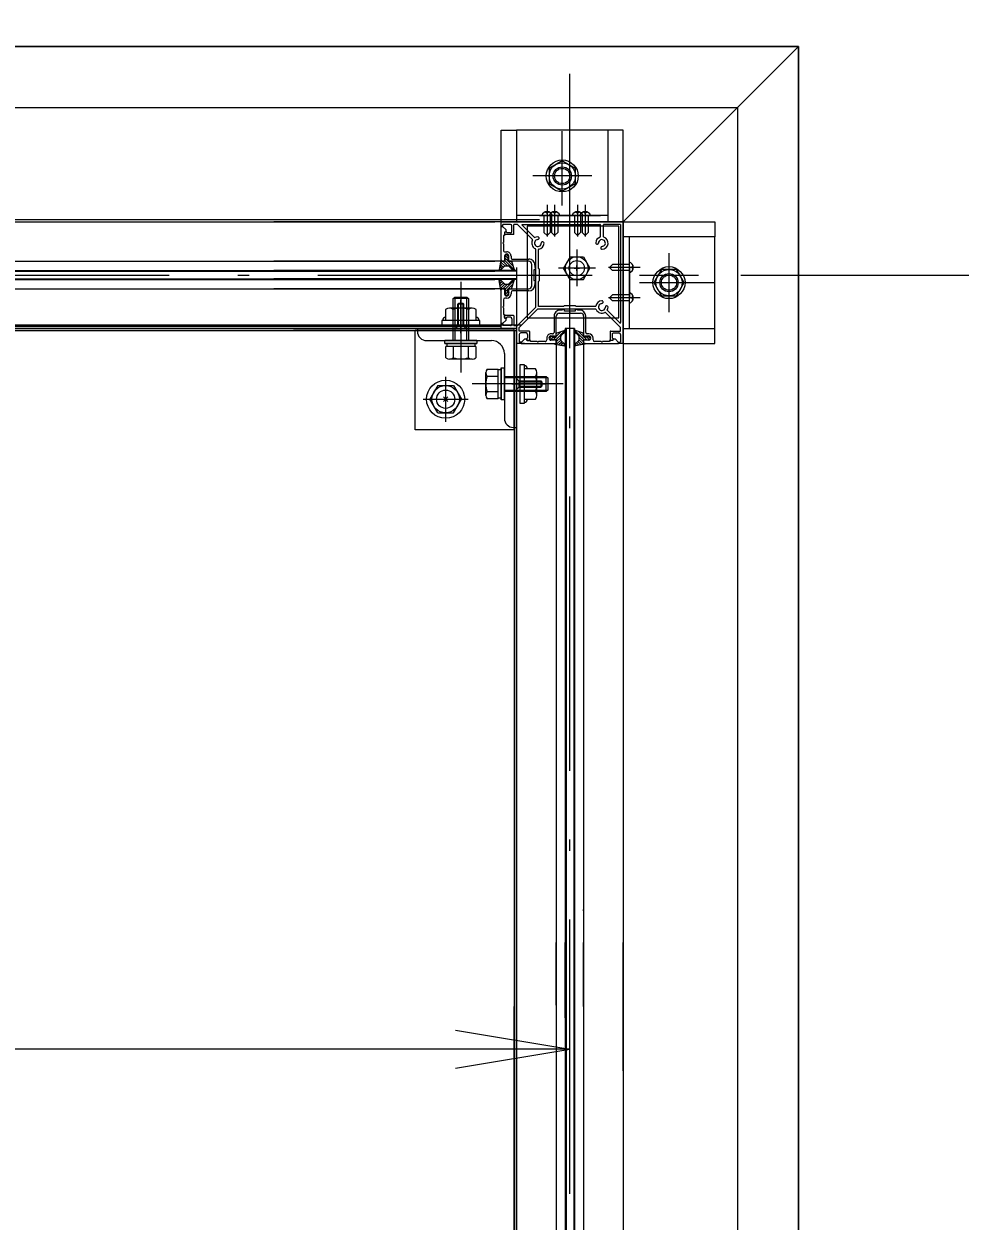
# Model space of a CAD drawing. Header units: millimetres. Extents: x -13466 to 37833, y -11727 to 34084.
# Drawn here: x 9924 to 10538, y 13517 to 14303 of the extents above; entities that cross this region are included whole.
import ezdxf

# ---------------------------------------------------------------- set-up
doc = ezdxf.new("R2010")
doc.units = ezdxf.units.MM
doc.header["$LTSCALE"] = 30
doc.header["$PDSIZE"] = 300
doc.linetypes.add('SXF_一点短鎖線', pattern=[9.25, 6, -1.5, 0.25, -1.5])
for name, color, linetype, lineweight in [('D-BMK', 2, 'SXF_一点短鎖線', 13), ('D-STR-DIM', 7, 'Continuous', 13), ('D-STR-HTXT', 7, 'Continuous', 13), ('D-STR-STR1', 2, 'Continuous', 13)]:
    doc.layers.add(name, color=color, linetype=linetype, lineweight=lineweight)
doc.styles.add('MS ゴシック', font='MS Gothic.ttf')
doc.dimstyles.new('DIM-30-F', dxfattribs={"dimscale": 30, "dimtxt": 3.5, "dimasz": 2.5, "dimexe": 0, "dimexo": 2, "dimgap": 0.8, "dimtad": 1, "dimdec": 0, "dimzin": 0, "dimdsep": 46, "dimtxsty": 'MS ゴシック', "dimblk": 'OPEN', "dimcen": 0.1, "dimaunit": 1, "dimadec": 4, "dimazin": 0, "dimtfac": 1, "dimtdec": 0, "dimtmove": 2, "dimatfit": 3, "dimldrblk": 'OPEN', "dimfxl": 1, "dimtolj": 1, "dimtzin": 0, "dimlwd": -1, "dimlwe": -1, "dimarcsym": 2})

# ---------------------------------------------------------------- blocks, each defined once
blk = doc.blocks.new('_Open')
at = {"color": 0, "linetype": 'ByBlock', "lineweight": -2}
for p, q in [((-1, 0.167), (0, 0)), ((-1, -0.167), (0, 0)), ((0, 0), (-1, 0))]:
    blk.add_line(p, q, dxfattribs=at)
blk = doc.blocks.new('*D14')
at = {"layer": 'D-STR-DIM', "color": 0, "transparency": 16777216}
for p, q in [((6182.31, 13612.01), (6182.31, 13630.01)), ((8157.31, 13630.01), (6257.31, 13630.01)), ((8232.31, 13612.01), (8232.31, 13630.01))]:
    blk.add_line(p, q, dxfattribs=at)
at = {"layer": 'Defpoints', "color": 0, "transparency": 16777216}
for p in [(6182.31, 13630.01), (6182.31, 13552.01), (8232.31, 13552.01)]:
    blk.add_point(p, dxfattribs=at)
at = {"layer": 'D-STR-DIM', "color": 0, "transparency": 16777216, "xscale": 75, "yscale": 75, "zscale": 75, "rotation": 180}
blk.add_blockref('_Open', (6182.31, 13630.01), dxfattribs=at)
at = {"layer": 'D-STR-DIM', "color": 0, "transparency": 16777216, "xscale": 75, "yscale": 75, "zscale": 75}
blk.add_blockref('_Open', (8232.31, 13630.01), dxfattribs=at)
at = {"layer": 'D-STR-DIM', "color": 0, "transparency": 16777216, "insert": (6981.06, 13706.51), "char_height": 105, "width": 40893.876, "attachment_point": 5, "style": 'MS ゴシック'}
blk.add_mtext('\\A1;2050', dxfattribs=at)
blk = doc.blocks.new('*D15')
at = {"layer": 'D-STR-DIM', "color": 0, "transparency": 16777216}
for p, q in [((8232.31, 13612.01), (8232.31, 13630.01)), ((10207.31, 13630.01), (8307.31, 13630.01)), ((10282.31, 13612.01), (10282.31, 13630.01))]:
    blk.add_line(p, q, dxfattribs=at)
at = {"layer": 'Defpoints', "color": 0, "transparency": 16777216}
for p in [(8232.31, 13630.01), (8232.31, 13552.01), (10282.31, 13552.01)]:
    blk.add_point(p, dxfattribs=at)
at = {"layer": 'D-STR-DIM', "color": 0, "transparency": 16777216, "xscale": 75, "yscale": 75, "zscale": 75, "rotation": 180}
blk.add_blockref('_Open', (8232.31, 13630.01), dxfattribs=at)
at = {"layer": 'D-STR-DIM', "color": 0, "transparency": 16777216, "xscale": 75, "yscale": 75, "zscale": 75}
blk.add_blockref('_Open', (10282.31, 13630.01), dxfattribs=at)
at = {"layer": 'D-STR-DIM', "color": 0, "transparency": 16777216, "insert": (9257.31, 13706.51), "char_height": 105, "width": 40893.876, "attachment_point": 5, "style": 'MS ゴシック'}
blk.add_mtext('\\A1;2050', dxfattribs=at)
blk = doc.blocks.new('*D20')
at = {"layer": 'D-STR-DIM', "color": 0, "transparency": 16777216}
for p, q in [((8743.3, 12827.45), (8769.9, 12881.24)), ((8837.13, 12848), (9599.08, 12471.25)), ((9692.9, 12491.8), (9666.31, 12438.01))]:
    blk.add_line(p, q, dxfattribs=at)
at = {"layer": 'Defpoints', "color": 0, "transparency": 16777216}
for p in [(8769.9, 12881.24), (9666.31, 12438.01), (9666.31, 12438.01)]:
    blk.add_point(p, dxfattribs=at)
at = {"layer": 'D-STR-DIM', "color": 0, "transparency": 16777216, "xscale": 75, "yscale": 75, "zscale": 75}
for p, rotation in [((8769.9, 12881.24), 153.6900675261025), ((9666.31, 12438.01), 333.6900675261025)]:
    blk.add_blockref('_Open', p, dxfattribs=dict(at, rotation=rotation))
at = {"layer": 'D-STR-DIM', "color": 0, "transparency": 16777216, "insert": (9252.01, 12728.2), "char_height": 105, "width": 46998.7126, "attachment_point": 5, "rotation": 333.69007, "style": 'MS ゴシック'}
blk.add_mtext('\\A1;R1000', dxfattribs=at)

msp = doc.modelspace()

# ---------------------------------------------------------------- linework, layer by layer
at = {"layer": 'D-BMK', "linetype": 'SXF_一点短鎖線', "lineweight": 9}
msp.add_line((10282.306, 10482.586), (10282.306, 14994.642), dxfattribs=at)
at = {"layer": 'D-BMK', "linetype": 'SXF_一点短鎖線'}
msp.add_line((5399.481, 14138.012), (10988.159, 14138.012), dxfattribs=at)
at = {"layer": 'D-STR-HTXT', "linetype": 'Continuous'}
msp.add_line((10432.306, 11488.012), (10432.306, 14288.012), dxfattribs=at)
msp.add_lwpolyline([(6032.306, 14288.012), (10432.306, 14288.012), (10432.306, 11488.012), (6032.306, 11488.012), (6032.306, 14288.012)], dxfattribs=at)
at = {"layer": 'D-STR-STR1', "linetype": 'Continuous'}
for p, q in [((10432.306, 14288.012), (6032.306, 14288.012)), ((10368.507, 14224.213), (10432.306, 14288.012)), ((6072.307, 14248.012), (10392.307, 14248.012)), ((10392.307, 14248.012), (10317.219, 14172.925)), ((10392.307, 14248.012), (10392.307, 11528.012)), ((10282.307, 14183.674), (10282.307, 14222.351)), ((10272.307, 14184.121), (10272.307, 14163.334)), ((10292.307, 14184.121), (10292.307, 14163.334)), ((6227.007, 14174.511), (10262.306, 14174.511)), ((9592.808, 14173.012), (10233.035, 14173.012)), ((10237.606, 14173.013), (10088.114, 14173.013)), ((10094.128, 14173.013), (10094.12, 14173.013)), ((10100.995, 14173.013), (10100.993, 14173.013)), ((10100.995, 14173.013), (10100.993, 14173.013)), ((10237.307, 14170.013), (10237.307, 14172.713)), ((10237.607, 14173.013), (10317.007, 14173.012)), ((10262.307, 14177.013), (10302.307, 14177.013)), ((10302.307, 14173.013), (10262.307, 14173.013)), ((10270.307, 14177.013), (10270.307, 14166.013)), ((10292.807, 14177.013), (10271.807, 14177.013)), ((10274.307, 14177.013), (10274.307, 14166.013)), ((10290.307, 14177.013), (10290.307, 14166.013)), ((10294.307, 14177.013), (10294.307, 14166.013)), ((10317.307, 14172.713), (10317.306, 14093.312)), ((10237.306, 14147.813), (10237.307, 14169.913)), ((10238.307, 14170.013), (10237.307, 14170.013)), ((10237.307, 14169.913), (10238.107, 14169.913)), ((10238.107, 14169.913), (10240.207, 14167.813)), ((10238.307, 14170.013), (10238.307, 14171.213)), ((10243.307, 14171.213), (10238.307, 14171.213)), ((10239.307, 14163.913), (10238.707, 14163.913)), ((10238.707, 14163.913), (10238.707, 14159.471)), ((10240.207, 14166.213), (10239.307, 14166.213)), ((10239.307, 14166.213), (10239.307, 14163.913)), ((10239.407, 14165.913), (10239.407, 14164.813)), ((10240.907, 14166.213), (10239.707, 14166.213)), ((10245.207, 14164.513), (10239.707, 14164.513)), ((10240.207, 14167.813), (10240.207, 14166.213)), ((10240.907, 14166.213), (10240.907, 14165.713)), ((10243.307, 14165.713), (10240.907, 14165.713)), ((10244.307, 14166.713), (10244.307, 14170.213)), ((10245.507, 14164.813), (10245.507, 14171.213)), ((10247.834, 14171.213), (10245.507, 14171.213)), ((10257.714, 14161.333), (10247.834, 14171.213)), ((10258.986, 14162.606), (10250.891, 14170.701)), ((10251.104, 14171.213), (10302.007, 14171.213)), ((10254.307, 14170.013), (10254.306, 14110.013)), ((10314.307, 14170.013), (10254.307, 14170.013)), ((10272.307, 14164.013), (10270.307, 14166.013)), ((10272.307, 14164.013), (10274.307, 14166.013)), ((10292.307, 14164.013), (10290.307, 14166.013)), ((10292.307, 14164.013), (10294.307, 14166.013)), ((10302.307, 14163.164), (10302.307, 14170.913)), ((10304.307, 14163.164), (10304.307, 14170.912)), ((10315.507, 14171.213), (10304.607, 14171.213)), ((10314.306, 14110.013), (10314.307, 14170.013)), ((10315.507, 14171.213), (10315.506, 14106.81)), ((10238.707, 14158.555), (10238.706, 14154.213)), ((10262.088, 14161.929), (10262.088, 14161.929)), ((10264.222, 14159.794), (10264.222, 14159.794)), ((10317.306, 14118.012), (10317.307, 14158.012)), ((10239.506, 14150.413), (10239.506, 14148.013)), ((10239.706, 14153.213), (10240.906, 14153.213)), ((10239.856, 14147.013), (10239.856, 14150.812)), ((10239.856, 14149.06), (10241.621, 14147.295)), ((10239.863, 14150.821), (10241.621, 14149.063)), ((10242.162, 14149.192), (10241.621, 14150.812)), ((10241.621, 14149.696), (10241.621, 14147.013)), ((10241.621, 14149.696), (10242.162, 14149.192)), ((10242.306, 14148.013), (10242.306, 14150.413)), ((10243.706, 14150.413), (10243.706, 14149.413)), ((10244.706, 14148.413), (10255.306, 14148.413)), ((10259.807, 14155.053), (10259.806, 14116.786)), ((10261.606, 14142.213), (10261.607, 14154.704)), ((10282.482, 14150.003), (10278.157, 14142.513)), ((10282.482, 14150.003), (10291.131, 14150.003)), ((10286.806, 14154.794), (10286.806, 14130.603)), ((10291.131, 14150.003), (10295.456, 14142.513)), ((9574.206, 14147.012), (10233.035, 14147.012)), ((9865.898, 14141.012), (10233.035, 14141.012)), ((9865.898, 14140.512), (10233.035, 14140.512)), ((10238.106, 14147.013), (10088.114, 14147.013)), ((10247.306, 14141.013), (10088.114, 14141.013)), ((10247.306, 14140.513), (10088.114, 14140.513)), ((10236.999, 14147.849), (10235.861, 14141.663)), ((10235.983, 14142.327), (10236.97, 14141.34)), ((10236.258, 14143.82), (10237.306, 14142.771)), ((10236.338, 14141.013), (10236.656, 14141.013)), ((10236.533, 14145.313), (10237.306, 14144.539)), ((10236.656, 14141.013), (10239.386, 14143.859)), ((10236.807, 14146.806), (10237.306, 14146.306)), ((10237.196, 14148.013), (10237.306, 14148.013)), ((10237.306, 14148.013), (10237.306, 14147.013)), ((10239.856, 14147.013), (10237.306, 14147.013)), ((10237.306, 14146.306), (10239.617, 14143.996)), ((10237.306, 14144.539), (10238.701, 14143.144)), ((10237.306, 14142.771), (10237.835, 14142.242)), ((10238.906, 14147.013), (10238.106, 14147.013)), ((10238.368, 14147.013), (10241.368, 14144.013)), ((10239.506, 14148.013), (10239.706, 14148.013)), ((10239.706, 14148.013), (10239.706, 14147.813)), ((10239.747, 14144.013), (10241.966, 14144.013)), ((10239.856, 14147.292), (10245.829, 14141.32)), ((10241.621, 14147.013), (10244.102, 14147.013)), ((10241.903, 14147.013), (10245.164, 14143.752)), ((10242.106, 14147.813), (10242.106, 14148.013)), ((10242.106, 14148.013), (10242.306, 14148.013)), ((10245.056, 14141.013), (10242.327, 14143.859)), ((10255.306, 14147.013), (10242.906, 14147.013)), ((10243.671, 14147.013), (10244.31, 14146.374)), ((10244.102, 14147.013), (10245.843, 14141.668)), ((10245.368, 14141.013), (10245.056, 14141.013)), ((10247.305, 14143.01), (10247.305, 11633.011)), ((10247.306, 14141.013), (10247.306, 14135.013)), ((10257.306, 14138.471), (10257.306, 14145.013)), ((10259.606, 14141.513), (10258.706, 14141.513)), ((10258.706, 14141.513), (10258.706, 14134.513)), ((10259.306, 14144.413), (10259.306, 14143.013)), ((10259.306, 14143.013), (10259.606, 14143.013)), ((10259.606, 14143.013), (10259.606, 14141.513)), ((10261.606, 14142.213), (10262.306, 14141.513)), ((10262.306, 14134.513), (10262.306, 14141.513)), ((10299.088, 14142.513), (10274.897, 14142.513)), ((10282.482, 14135.022), (10278.157, 14142.513)), ((10285.039, 14142.513), (10288.574, 14142.513)), ((10286.806, 14140.745), (10286.806, 14144.28)), ((10291.131, 14135.022), (10295.456, 14142.513)), ((10317.305, 14143.01), (10317.305, 11633.011)), ((9865.898, 14135.512), (10233.035, 14135.512)), ((9865.898, 14135.012), (10233.035, 14135.012)), ((10247.306, 14135.513), (10088.114, 14135.513)), ((10247.306, 14135.013), (10088.114, 14135.013)), ((10236.999, 14128.177), (10235.861, 14134.363)), ((10235.983, 14133.699), (10236.97, 14134.686)), ((10236.258, 14132.206), (10237.306, 14133.255)), ((10236.338, 14135.013), (10236.656, 14135.013)), ((10236.656, 14135.013), (10239.386, 14132.167)), ((10237.306, 14133.255), (10237.835, 14133.784)), ((10237.306, 14131.487), (10238.701, 14132.881)), ((10239.856, 14128.734), (10245.829, 14134.706)), ((10245.056, 14135.013), (10242.327, 14132.167)), ((10244.102, 14129.013), (10245.843, 14134.358)), ((10245.368, 14135.013), (10245.056, 14135.013)), ((10257.306, 14131.013), (10257.306, 14137.554)), ((10258.706, 14134.513), (10259.606, 14134.513)), ((10259.606, 14133.013), (10259.306, 14133.013)), ((10259.306, 14133.013), (10259.306, 14131.613)), ((10259.606, 14134.513), (10259.606, 14133.013)), ((10261.606, 14133.813), (10262.306, 14134.513)), ((10261.606, 14117.313), (10261.606, 14133.813)), ((10282.482, 14135.022), (10291.131, 14135.022)), ((10327.968, 14138.012), (10366.645, 14138.012)), ((9573.645, 14129.012), (10233.035, 14129.012)), ((10238.106, 14129.013), (10088.114, 14129.013)), ((10236.532, 14130.713), (10237.306, 14131.487)), ((10236.807, 14129.22), (10237.306, 14129.719)), ((10237.196, 14128.013), (10237.306, 14128.013)), ((10237.306, 14129.719), (10239.617, 14132.03)), ((10239.856, 14129.013), (10237.306, 14129.013)), ((10237.306, 14128.013), (10237.306, 14129.013)), ((10237.306, 14106.113), (10237.306, 14128.213)), ((10238.106, 14129.013), (10238.906, 14129.013)), ((10238.368, 14129.013), (10241.368, 14132.013)), ((10239.706, 14128.013), (10239.506, 14128.013)), ((10239.506, 14128.013), (10239.506, 14125.613)), ((10239.706, 14128.213), (10239.706, 14128.013)), ((10239.747, 14132.013), (10241.966, 14132.013)), ((10239.856, 14129.013), (10239.856, 14125.213)), ((10239.856, 14126.966), (10241.621, 14128.731)), ((10239.863, 14125.205), (10241.621, 14126.963)), ((10241.621, 14126.329), (10241.621, 14129.013)), ((10241.621, 14129.013), (10244.102, 14129.013)), ((10241.621, 14126.329), (10242.161, 14126.834)), ((10242.161, 14126.834), (10241.621, 14125.213)), ((10241.903, 14129.013), (10245.164, 14132.274)), ((10242.106, 14128.013), (10242.106, 14128.213)), ((10242.306, 14128.013), (10242.106, 14128.013)), ((10242.306, 14125.613), (10242.306, 14128.013)), ((10242.906, 14129.013), (10255.306, 14129.013)), ((10243.671, 14129.013), (10244.31, 14129.652)), ((10243.706, 14126.613), (10243.706, 14125.613)), ((10255.306, 14127.613), (10244.706, 14127.613)), ((10238.706, 14121.813), (10238.706, 14117.471)), ((10240.906, 14122.813), (10239.706, 14122.813)), ((10259.806, 14116.786), (10247.834, 14104.813)), ((10278.106, 14117.313), (10261.606, 14117.313)), ((10278.806, 14118.013), (10278.106, 14117.313)), ((10278.806, 14118.013), (10285.806, 14118.013)), ((10285.806, 14118.013), (10286.506, 14117.313)), ((10298.998, 14117.313), (10286.506, 14117.313)), ((10238.706, 14116.555), (10238.706, 14112.113)), ((10238.706, 14112.113), (10239.306, 14112.113)), ((10239.306, 14112.113), (10239.306, 14109.813)), ((10239.306, 14109.813), (10240.206, 14109.813)), ((10239.406, 14110.113), (10239.406, 14111.213)), ((10245.206, 14111.513), (10239.706, 14111.513)), ((10240.906, 14109.813), (10239.706, 14109.813)), ((10240.206, 14109.813), (10240.206, 14108.213)), ((10243.306, 14110.313), (10240.906, 14110.313)), ((10240.906, 14109.813), (10240.906, 14110.313)), ((10244.306, 14109.313), (10244.306, 14105.813)), ((10245.506, 14111.213), (10245.506, 14104.813)), ((10261.079, 14115.513), (10249.106, 14103.54)), ((10254.306, 14110.013), (10314.306, 14110.013)), ((10299.346, 14115.513), (10261.079, 14115.513)), ((10271.906, 14111.013), (10271.906, 14100.413)), ((10273.306, 14098.613), (10273.306, 14111.013)), ((10275.306, 14113.013), (10281.848, 14113.013)), ((10277.306, 14115.013), (10275.906, 14115.013)), ((10278.806, 14115.313), (10277.306, 14115.313)), ((10277.306, 14115.313), (10277.306, 14115.013)), ((10278.806, 14114.413), (10278.806, 14115.313)), ((10285.806, 14114.413), (10278.806, 14114.413)), ((10282.765, 14113.013), (10289.306, 14113.013)), ((10287.306, 14115.313), (10285.806, 14115.313)), ((10285.806, 14115.313), (10285.806, 14114.413)), ((10287.306, 14115.013), (10287.306, 14115.313)), ((10288.706, 14115.013), (10287.306, 14115.013)), ((10291.306, 14111.013), (10291.306, 14098.613)), ((10292.706, 14100.413), (10292.706, 14111.013)), ((10305.627, 14113.42), (10315.506, 14103.54)), ((10306.899, 14114.692), (10314.994, 14106.598)), ((6227.007, 14104.511), (10237.306, 14104.511)), ((6283.808, 14103.011), (10245.806, 14102.996)), ((10230.561, 14103.012), (9583.108, 14103.012)), ((9584.608, 14101.512), (10230.561, 14101.512)), ((9592.808, 14103.012), (10230.561, 14103.012)), ((10250.608, 14105.212), (9795.608, 14105.212)), ((10237.606, 14103.013), (10088.114, 14103.013)), ((10247.306, 14103.013), (10088.114, 14103.013)), ((10088.114, 14101.513), (10245.806, 14101.513)), ((10101.014, 14103.013), (10100.993, 14103.013)), ((10101.004, 14103.013), (10100.993, 14103.013)), ((10170.806, 14101.513), (10100.993, 14101.513)), ((10170.806, 14101.513), (10100.993, 14101.513)), ((10170.806, 14101.513), (10135.9, 14101.513)), ((10245.806, 14101.513), (10180.806, 14101.513)), ((10237.306, 14105.213), (10185.953, 14105.213)), ((10195.806, 14101.513), (10245.806, 14101.513)), ((10223.306, 14105.213), (10198.306, 14105.213)), ((10214.306, 14103.013), (10207.306, 14103.013)), ((10238.106, 14106.113), (10237.306, 14106.113)), ((10237.306, 14103.313), (10237.306, 14106.013)), ((10238.306, 14106.013), (10237.306, 14106.013)), ((10247.306, 14103.013), (10237.606, 14103.013)), ((10240.206, 14108.213), (10238.106, 14106.113)), ((10238.306, 14106.013), (10238.306, 14104.813)), ((10243.306, 14104.813), (10238.306, 14104.813)), ((10245.506, 14104.813), (10247.834, 14104.813)), ((10245.806, 14036.513), (10245.806, 14101.513)), ((10245.806, 14101.513), (10245.806, 14051.513)), ((10245.806, 14101.513), (10247.306, 14101.513)), ((10245.806, 14101.513), (10245.806, 13658.012)), ((10247.306, 14103.013), (10247.306, 14093.313)), ((10247.306, 13360.512), (10247.306, 14103.013)), ((10249.106, 14101.213), (10249.106, 14103.54)), ((10255.506, 14101.213), (10249.106, 14101.213)), ((10273.027, 14095.563), (10279, 14101.535)), ((10273.306, 14099.808), (10278.651, 14101.549)), ((10285.306, 14103.013), (10279.306, 14103.013)), ((10279.306, 14103.013), (10279.306, 13681.374)), ((10279.306, 14101.074), (10279.306, 14100.763)), ((10279.806, 14103.013), (10279.806, 13681.374)), ((10284.806, 14103.013), (10284.806, 13681.374)), ((10285.306, 14103.013), (10285.306, 13681.374)), ((10285.306, 14101.074), (10285.306, 14100.763)), ((10291.586, 14095.563), (10285.613, 14101.535)), ((10291.306, 14099.808), (10285.961, 14101.549)), ((10309.106, 14101.213), (10315.506, 14101.213)), ((10315.506, 14101.213), (10315.506, 14103.54)), ((10315.506, 14101.213), (10315.506, 14103.54)), ((10317.306, 14103.012), (10317.306, 14093.012)), ((10247.306, 14093.313), (10247.306, 13360.512)), ((10249.106, 14099.013), (10249.106, 14094.013)), ((10250.306, 14094.013), (10249.106, 14094.013)), ((10253.606, 14100.013), (10250.106, 14100.013)), ((10250.306, 14094.013), (10250.306, 14093.013)), ((10252.506, 14095.913), (10250.406, 14093.813)), ((10250.406, 14093.813), (10250.406, 14093.013)), ((10254.106, 14095.913), (10252.506, 14095.913)), ((10254.106, 14096.613), (10254.106, 14095.413)), ((10254.106, 14096.613), (10254.606, 14096.613)), ((10254.106, 14095.013), (10254.106, 14095.913)), ((10256.406, 14095.013), (10254.106, 14095.013)), ((10254.406, 14095.113), (10255.506, 14095.113)), ((10254.606, 14099.013), (10254.606, 14096.613)), ((10255.806, 14100.913), (10255.806, 14095.413)), ((10256.406, 14094.413), (10256.406, 14095.013)), ((10260.848, 14094.413), (10256.406, 14094.413)), ((10266.106, 14094.413), (10261.765, 14094.413)), ((10267.106, 14096.613), (10267.106, 14095.413)), ((10269.498, 14095.569), (10271.256, 14097.327)), ((10271.128, 14097.868), (10269.507, 14097.327)), ((10273.306, 14095.563), (10269.507, 14095.563)), ((10270.906, 14099.413), (10269.906, 14099.413)), ((10269.906, 14098.013), (10272.306, 14098.013)), ((10272.306, 14095.213), (10269.906, 14095.213)), ((10270.623, 14097.327), (10271.128, 14097.868)), ((10270.623, 14097.327), (10273.306, 14097.327)), ((10271.259, 14095.563), (10273.024, 14097.327)), ((10272.306, 14098.013), (10272.306, 14097.813)), ((10272.306, 14097.813), (10272.506, 14097.813)), ((10272.506, 14095.413), (10272.306, 14095.413)), ((10272.306, 14095.413), (10272.306, 14095.213)), ((10273.306, 14097.61), (10276.567, 14100.871)), ((10273.306, 14099.377), (10273.946, 14100.017)), ((10273.306, 14097.327), (10273.306, 14099.808)), ((10273.306, 14094.074), (10276.306, 14097.074)), ((10273.306, 14095.563), (10273.306, 14093.013)), ((10273.306, 14093.813), (10273.306, 14094.613)), ((10273.306, 14093.813), (10273.306, 13681.374)), ((10274.013, 14093.013), (10276.323, 14095.323)), ((10275.78, 14093.013), (10277.175, 14094.407)), ((10276.306, 14095.453), (10276.306, 14097.672)), ((10279.306, 14100.763), (10276.46, 14098.033)), ((10279.306, 14092.363), (10276.46, 14095.092)), ((10277.548, 14093.013), (10278.077, 14093.542)), ((10285.306, 14100.763), (10288.152, 14098.033)), ((10285.306, 14092.363), (10288.152, 14095.092)), ((10287.064, 14093.013), (10286.536, 14093.542)), ((10288.832, 14093.013), (10287.438, 14094.407)), ((10291.306, 14097.61), (10288.045, 14100.87)), ((10290.6, 14093.013), (10288.289, 14095.323)), ((10288.306, 14095.453), (10288.306, 14097.672)), ((10291.306, 14094.074), (10288.306, 14097.074)), ((10291.306, 14099.377), (10290.667, 14100.017)), ((10291.306, 14097.327), (10291.306, 14099.808)), ((10293.99, 14097.327), (10291.306, 14097.327)), ((10291.306, 14095.563), (10295.106, 14095.563)), ((10291.306, 14095.563), (10291.306, 14093.013)), ((10291.306, 14094.613), (10291.306, 14093.813)), ((10291.306, 14093.813), (10291.306, 13681.374)), ((10293.353, 14095.563), (10291.589, 14097.327)), ((10292.106, 14097.813), (10292.306, 14097.813)), ((10292.306, 14095.413), (10292.106, 14095.413)), ((10292.306, 14097.813), (10292.306, 14098.013)), ((10292.306, 14098.013), (10294.706, 14098.013)), ((10292.306, 14095.213), (10292.306, 14095.413)), ((10294.706, 14095.213), (10292.306, 14095.213)), ((10295.114, 14095.569), (10293.356, 14097.327)), ((10293.99, 14097.327), (10293.485, 14097.868)), ((10293.485, 14097.868), (10295.106, 14097.327)), ((10294.706, 14099.413), (10293.706, 14099.413)), ((10297.506, 14095.413), (10297.506, 14096.613)), ((10302.848, 14094.413), (10298.506, 14094.413)), ((10308.206, 14094.413), (10303.765, 14094.413)), ((10310.506, 14095.013), (10308.206, 14095.013)), ((10308.206, 14095.013), (10308.206, 14094.413)), ((10308.806, 14100.913), (10308.806, 14095.413)), ((10310.206, 14095.113), (10309.106, 14095.113)), ((10310.006, 14099.013), (10310.006, 14096.613)), ((10310.506, 14096.613), (10310.006, 14096.613)), ((10310.506, 14096.613), (10310.506, 14095.413)), ((10312.106, 14095.913), (10310.506, 14095.913)), ((10310.506, 14095.913), (10310.506, 14095.013)), ((10311.006, 14100.013), (10314.506, 14100.012)), ((10314.206, 14093.813), (10312.106, 14095.913)), ((10314.206, 14093.012), (10314.206, 14093.813)), ((10314.306, 14094.012), (10315.506, 14094.012)), ((10314.306, 14094.012), (10314.306, 14093.012)), ((10315.506, 14099.012), (10315.506, 14094.012)), ((10317.306, 14093.312), (10317.306, 13681.374)), ((10245.807, 14088.011), (10245.807, 11689.513)), ((10250.306, 14093.013), (10247.606, 14093.013)), ((10252.506, 14093.013), (10249.506, 14093.013)), ((10250.406, 14093.013), (10272.506, 14093.013)), ((10272.306, 14093.013), (10273.306, 14093.013)), ((10272.47, 14092.706), (10278.656, 14091.567)), ((10273.513, 14092.514), (10274.013, 14093.013)), ((10275.006, 14092.239), (10275.78, 14093.013)), ((10276.499, 14091.964), (10277.548, 14093.013)), ((10277.992, 14091.689), (10278.979, 14092.676)), ((10279.306, 14092.044), (10279.306, 14092.363)), ((10285.306, 14092.044), (10285.306, 14092.363)), ((10286.62, 14091.689), (10285.633, 14092.676)), ((10292.142, 14092.706), (10285.956, 14091.567)), ((10288.113, 14091.964), (10287.064, 14093.013)), ((10289.606, 14092.239), (10288.832, 14093.013)), ((10291.099, 14092.513), (10290.6, 14093.013)), ((10292.306, 14093.013), (10291.306, 14093.013)), ((10292.106, 14093.013), (10314.206, 14093.012)), ((10292.306, 14092.902), (10292.306, 14093.013)), ((10317.006, 14093.012), (10314.306, 14093.012)), ((10247.306, 14063.013), (10247.306, 14070.013)), ((10245.806, 14034.944), (10245.806, 13664.453)), ((10245.806, 14034.944), (10245.806, 13664.453)), ((10245.806, 14026.513), (10245.806, 13712.418)), ((10279.306, 13730.029), (10279.306, 13375.608)), ((10279.306, 13728.09), (10279.306, 13727.779)), ((10279.806, 13730.029), (10279.806, 13375.608)), ((10284.806, 13730.029), (10284.806, 13375.608)), ((10285.306, 13730.029), (10285.306, 13375.608)), ((10285.306, 13728.09), (10285.306, 13727.779)), ((10273.306, 13720.829), (10273.306, 13375.608)), ((10285.306, 13719.06), (10285.306, 13719.379)), ((10291.306, 13722.579), (10291.306, 13720.029)), ((10291.306, 13720.829), (10291.306, 13721.629)), ((10291.306, 13720.829), (10291.306, 13721.629)), ((10291.306, 13720.829), (10291.306, 13375.608)), ((10247.306, 13705.231), (10247.306, 13705.245)), ((10247.306, 13692.537), (10247.306, 13692.561)), ((10247.306, 13692.537), (10247.306, 13692.561)), ((10273.306, 13659.712), (10273.306, 13699.983)), ((10279.306, 13650.512), (10279.306, 13699.983)), ((10279.806, 13650.512), (10279.806, 13699.983)), ((10285.306, 13650.512), (10285.306, 13699.983)), ((10291.306, 13659.712), (10291.306, 13699.983)), ((10317.306, 13660.212), (10317.306, 13699.983)), ((10317.306, 13681.422), (10317.306, 13681.381)), ((10285.306, 13661.481), (10285.306, 13661.162)), ((10245.806, 13352.712), (10245.806, 13658.012)), ((10247.306, 13660.212), (10247.306, 13350.512)), ((10273.306, 13658.912), (10273.306, 13659.712)), ((10291.306, 13657.962), (10291.306, 13660.512)), ((10291.306, 13659.712), (10291.306, 13658.912)), ((10317.306, 13660.212), (10317.306, 13661.023)), ((10317.306, 13615.812), (10317.306, 13660.212)), ((10317.306, 13618.012), (10317.306, 13658.012)), ((10279.306, 13652.451), (10279.306, 13652.762)), ((10285.306, 13652.451), (10285.306, 13652.762)), ((10247.306, 13641.512), (10247.306, 13369.212)), ((10317.306, 13615.812), (10317.306, 13375.608))]:
    msp.add_line(p, q, dxfattribs=at)
at = {"layer": 'D-STR-STR1', "linetype": 'Continuous', "lineweight": 9}
for p, q in [((10237.307, 14173.012), (10237.307, 14233.012)), ((10237.307, 14233.012), (10247.307, 14233.012)), ((10247.307, 14233.012), (10247.307, 14173.012)), ((10307.307, 14233.012), (10247.307, 14233.012)), ((10277.307, 14183.674), (10277.307, 14232.351)), ((10307.307, 14173.012), (10307.307, 14233.012)), ((10317.307, 14233.012), (10307.307, 14233.012)), ((10317.307, 14173.012), (10317.307, 14233.012)), ((10277.307, 14213.012), (10268.646, 14208.012)), ((10285.967, 14208.012), (10277.307, 14213.012)), ((10268.646, 14208.012), (10268.646, 14198.012)), ((10285.967, 14198.012), (10285.967, 14208.012)), ((10296.645, 14203.012), (10257.968, 14203.012)), ((10293.278, 14203.012), (10262.25, 14203.012)), ((10268.646, 14198.012), (10277.307, 14193.012)), ((10277.307, 14193.012), (10285.967, 14198.012)), ((10267.307, 14184.121), (10267.307, 14163.333)), ((10287.307, 14184.121), (10287.307, 14163.333)), ((10247.307, 14173.012), (10237.307, 14173.012)), ((10317.007, 14173.012), (10237.607, 14173.012)), ((10307.307, 14177.012), (10247.307, 14177.012)), ((10247.307, 14173.012), (10307.307, 14173.012)), ((10270.807, 14177.012), (10263.807, 14177.012)), ((10270.307, 14177.012), (10264.307, 14177.012)), ((10265.307, 14177.012), (10265.307, 14166.012)), ((10266.807, 14177.012), (10287.807, 14177.012)), ((10269.307, 14177.012), (10269.307, 14166.012)), ((10290.807, 14177.012), (10283.807, 14177.012)), ((10290.307, 14177.012), (10284.307, 14177.012)), ((10285.307, 14177.012), (10285.307, 14166.012)), ((10289.307, 14177.012), (10289.307, 14166.012)), ((10307.307, 14173.012), (10317.307, 14173.012)), ((10317.307, 14173.012), (10377.307, 14173.012)), ((10317.307, 14093.312), (10317.307, 14172.712)), ((10377.307, 14173.012), (10377.307, 14163.012)), ((10267.307, 14164.012), (10265.307, 14166.012)), ((10267.307, 14164.012), (10269.307, 14166.012)), ((10287.307, 14164.012), (10285.307, 14166.012)), ((10287.307, 14164.012), (10289.307, 14166.012)), ((10377.307, 14163.012), (10317.307, 14163.012)), ((10317.307, 14158.012), (10317.307, 14118.012)), ((10321.307, 14103.012), (10321.307, 14163.012)), ((10377.307, 14103.012), (10377.307, 14163.012)), ((10347.307, 14113.674), (10347.307, 14152.351)), ((10328.415, 14143.012), (10307.628, 14143.012)), ((10308.307, 14143.012), (10310.307, 14145.012)), ((10308.307, 14143.012), (10310.307, 14141.012)), ((10321.307, 14145.012), (10310.307, 14145.012)), ((10321.307, 14141.012), (10310.307, 14141.012)), ((10321.307, 14139.512), (10321.307, 14146.512)), ((10321.307, 14140.012), (10321.307, 14146.012)), ((10321.307, 14143.512), (10321.307, 14122.512)), ((10342.307, 14141.673), (10337.307, 14133.012)), ((10352.307, 14141.673), (10342.307, 14141.673)), ((10347.307, 14117.041), (10347.307, 14148.07)), ((10357.307, 14133.012), (10352.307, 14141.673)), ((10210.806, 14133.512), (10210.806, 14073.987)), ((10327.968, 14138.012), (10366.645, 14138.012)), ((10327.968, 14133.012), (10376.645, 14133.012)), ((10337.307, 14133.012), (10342.307, 14124.352)), ((10352.307, 14124.352), (10357.307, 14133.012)), ((10308.307, 14123.012), (10310.307, 14125.012)), ((10321.307, 14125.012), (10310.307, 14125.012)), ((10321.307, 14119.512), (10321.307, 14126.512)), ((10321.307, 14120.012), (10321.307, 14126.012)), ((10205.806, 14122.512), (10206.806, 14123.512)), ((10205.806, 14095.012), (10205.806, 14122.512)), ((10215.806, 14122.512), (10205.806, 14122.512)), ((10206.806, 14123.512), (10206.806, 14095.012)), ((10206.806, 14123.512), (10214.806, 14123.512)), ((10208.806, 14118.91), (10209.306, 14119.41)), ((10208.806, 14119.012), (10212.806, 14119.012)), ((10208.806, 14104.512), (10208.806, 14118.91)), ((10209.306, 14104.512), (10209.306, 14119.512)), ((10209.306, 14119.512), (10212.306, 14119.512)), ((10210.806, 14099.867), (10210.806, 14121.714)), ((10212.306, 14104.512), (10212.306, 14119.512)), ((10212.306, 14119.41), (10212.806, 14118.91)), ((10212.806, 14104.512), (10212.806, 14118.91)), ((10214.806, 14123.512), (10215.806, 14122.512)), ((10214.806, 14095.012), (10214.806, 14123.512)), ((10215.806, 14122.512), (10215.806, 14095.012)), ((10328.415, 14123.012), (10307.628, 14123.012)), ((10308.307, 14123.012), (10310.307, 14121.012)), ((10321.307, 14121.012), (10310.307, 14121.012)), ((10342.307, 14124.352), (10352.307, 14124.352)), ((10200.806, 14115.48), (10200.806, 14108.212)), ((10218.306, 14116.337), (10203.306, 14116.337)), ((10205.806, 14108.212), (10205.806, 14115.48)), ((10215.806, 14115.48), (10215.806, 14108.212)), ((10220.806, 14108.212), (10220.806, 14115.48)), ((10180.806, 14101.512), (10245.806, 14101.512)), ((10180.806, 14036.512), (10180.806, 14101.512)), ((10247.306, 14103.012), (10182.306, 14103.012)), ((10182.306, 14103.012), (10182.306, 14101.012)), ((10245.806, 14101.512), (10195.806, 14101.512)), ((10198.306, 14108.212), (10198.306, 14105.212)), ((10223.306, 14108.212), (10198.306, 14108.212)), ((10198.306, 14105.212), (10223.306, 14105.212)), ((10220.806, 14108.212), (10200.806, 14108.212)), ((10207.306, 14103.012), (10208.806, 14104.512)), ((10207.306, 14103.012), (10214.306, 14103.012)), ((10208.806, 14104.512), (10212.806, 14104.512)), ((10214.306, 14103.012), (10212.806, 14104.512)), ((10223.306, 14105.212), (10223.306, 14108.212)), ((10247.306, 14103.012), (10237.606, 14103.012)), ((10245.806, 14101.512), (10245.806, 14103.012)), ((10245.806, 14101.512), (10245.806, 14036.512)), ((10245.806, 14051.512), (10245.806, 14101.512)), ((10247.306, 14103.012), (10247.306, 14093.312)), ((10247.306, 14038.012), (10247.306, 14103.012)), ((10317.307, 14103.012), (10377.307, 14103.012)), ((10377.307, 14093.012), (10377.307, 14103.012)), ((10188.306, 14095.012), (10230.806, 14095.012)), ((10221.306, 14095.012), (10200.306, 14095.012)), ((10200.306, 14093.012), (10200.306, 14095.012)), ((10221.306, 14095.012), (10221.306, 14093.012)), ((10221.306, 14093.012), (10200.306, 14093.012)), ((10200.306, 14093.012), (10221.306, 14093.012)), ((10220.606, 14093.012), (10201.006, 14093.012)), ((10220.606, 14091.012), (10201.006, 14091.012)), ((10201.006, 14083.745), (10201.006, 14091.012)), ((10220.006, 14093.012), (10201.606, 14093.012)), ((10201.606, 14093.012), (10201.606, 14091.012)), ((10205.806, 14091.012), (10205.806, 14083.745)), ((10215.806, 14083.745), (10215.806, 14091.012)), ((10220.006, 14093.012), (10220.006, 14091.012)), ((10220.606, 14091.012), (10220.606, 14083.745)), ((10239.306, 14086.512), (10239.306, 14044.012)), ((10317.307, 14093.012), (10377.307, 14093.012)), ((10218.306, 14082.887), (10203.306, 14082.887)), ((10252.506, 14079.012), (10249.506, 14079.012)), ((10249.506, 14079.012), (10249.506, 14054.012)), ((10252.506, 14054.012), (10252.506, 14079.012)), ((10200.806, 14071.25), (10200.806, 14041.775)), ((10227.181, 14059.012), (10227.181, 14074.012)), ((10228.039, 14076.312), (10235.306, 14076.312)), ((10235.306, 14071.512), (10228.039, 14071.512)), ((10235.306, 14056.712), (10235.306, 14076.312)), ((10237.306, 14075.712), (10235.306, 14075.712)), ((10237.306, 14077.012), (10239.306, 14077.012)), ((10237.306, 14056.012), (10237.306, 14077.012)), ((10237.306, 14077.012), (10237.306, 14056.012)), ((10237.306, 14056.712), (10237.306, 14076.312)), ((10237.306, 14057.312), (10237.306, 14075.712)), ((10239.306, 14056.012), (10239.306, 14077.012)), ((10239.306, 14071.512), (10266.806, 14071.512)), ((10267.806, 14070.512), (10239.306, 14070.512)), ((10247.306, 14070.012), (10247.306, 14063.012)), ((10247.306, 14070.012), (10248.806, 14068.512)), ((10259.773, 14076.512), (10252.506, 14076.512)), ((10252.506, 14056.512), (10252.506, 14076.512)), ((10252.506, 14071.512), (10259.773, 14071.512)), ((10260.631, 14059.012), (10260.631, 14074.012)), ((10266.806, 14071.512), (10267.806, 14070.512)), ((10266.806, 14061.512), (10266.806, 14071.512)), ((10267.806, 14070.512), (10267.806, 14062.512)), ((10195.617, 14065.501), (10190.427, 14056.512)), ((10195.617, 14065.501), (10205.996, 14065.501)), ((10205.996, 14065.501), (10211.186, 14056.512)), ((10277.806, 14066.512), (10218.281, 14066.512)), ((10239.306, 14062.512), (10267.806, 14062.512)), ((10244.161, 14066.512), (10266.008, 14066.512)), ((10247.306, 14063.012), (10248.806, 14064.512)), ((10248.806, 14068.512), (10248.806, 14064.512)), ((10248.806, 14068.512), (10263.204, 14068.512)), ((10248.806, 14068.012), (10263.806, 14068.012)), ((10248.806, 14065.012), (10263.806, 14065.012)), ((10248.806, 14064.512), (10263.204, 14064.512)), ((10263.204, 14068.512), (10263.704, 14068.012)), ((10263.704, 14065.012), (10263.204, 14064.512)), ((10263.306, 14068.512), (10263.306, 14064.512)), ((10263.806, 14068.012), (10263.806, 14065.012)), ((10267.806, 14062.512), (10266.806, 14061.512)), ((10186.069, 14056.512), (10215.544, 14056.512)), ((10195.617, 14047.524), (10190.427, 14056.512)), ((10202.306, 14058.012), (10199.306, 14055.013)), ((10199.306, 14058.012), (10202.306, 14055.013)), ((10205.996, 14047.524), (10211.186, 14056.512)), ((10228.039, 14061.512), (10235.306, 14061.512)), ((10235.306, 14056.712), (10228.039, 14056.712)), ((10237.306, 14057.312), (10235.306, 14057.312)), ((10239.306, 14056.012), (10237.306, 14056.012)), ((10266.806, 14061.512), (10239.306, 14061.512)), ((10249.506, 14054.012), (10252.506, 14054.012)), ((10259.773, 14061.512), (10252.506, 14061.512)), ((10252.506, 14056.512), (10259.773, 14056.512)), ((10195.617, 14047.524), (10205.996, 14047.524)), ((10245.806, 14036.512), (10180.806, 14036.512)), ((10245.306, 14038.012), (10247.306, 14038.012))]:
    msp.add_line(p, q, dxfattribs=at)
for centre, radius in [((10277.307, 14203.012), 10.5), ((10277.307, 14203.012), 8.66), ((10277.307, 14203.012), 6), ((10277.307, 14203.012), 5), ((10347.307, 14133.012), 10.5), ((10347.307, 14133.012), 8.66), ((10347.307, 14133.012), 6), ((10347.307, 14133.012), 5), ((10200.806, 14056.512), 12.5), ((10200.806, 14056.512), 8.989), ((10200.806, 14056.512), 6)]:
    msp.add_circle(centre, radius, dxfattribs=at)
at = {"layer": 'D-STR-STR1', "linetype": 'Continuous'}
for radius in [7.491, 5]:
    msp.add_circle((10286.806, 14142.513), radius, dxfattribs=at)
at = {"layer": 'D-STR-STR1', "linetype": 'Continuous', "lineweight": 9}
for centre, radius, start, end in [((10267.307, 14175.957), 3.656, 16.785848, 163.214152), ((10287.307, 14175.957), 3.656, 16.785848, 163.214152), ((10265.946, 14177.568), 1.635, 33.655992, 105.028049), ((10268.747, 14177.432), 1.778, 81.452779, 144.120772), ((10285.946, 14177.568), 1.635, 33.655992, 105.028049), ((10288.747, 14177.432), 1.778, 81.452779, 144.120772), ((10317.007, 14172.712), 0.3, 0, 90), ((10320.251, 14143.012), 3.656, 286.785848, 73.214152), ((10321.863, 14144.373), 1.635, 303.655992, 15.028049), ((10321.727, 14141.572), 1.778, 351.452779, 54.120772), ((10320.251, 14123.012), 3.656, 286.785848, 73.214152), ((10321.863, 14124.373), 1.635, 303.655992, 15.028049), ((10321.727, 14121.572), 1.778, 351.452779, 54.120772), ((10200.806, 14108.212), 2, 90, 180), ((10203.306, 14112.266), 4.072, 52.121121, 127.878879), ((10210.806, 14101.337), 15, 70.528779, 109.471221), ((10218.306, 14112.266), 4.072, 52.121121, 127.878879), ((10220.806, 14108.212), 2, 0, 90), ((10188.306, 14101.012), 6, 180, 270), ((10230.806, 14086.512), 8.5, 0, 90), ((10203.406, 14086.674), 3.786, 230.661802, 309.338198), ((10210.806, 14097.887), 15, 250.528779, 289.471221), ((10218.206, 14086.674), 3.786, 230.661802, 309.338198), ((10252.506, 14076.512), 2, 0, 90), ((10230.967, 14073.912), 3.786, 140.661802, 219.338198), ((10242.181, 14066.512), 15, 160.528779, 199.471221), ((10256.56, 14074.012), 4.072, 322.121121, 37.878879), ((10245.631, 14066.512), 15, 340.528779, 19.471221), ((10230.967, 14059.112), 3.786, 140.661802, 219.338198), ((10252.506, 14056.512), 2, 270, 0), ((10256.56, 14059.012), 4.072, 322.121121, 37.878879), ((10245.306, 14044.012), 6, 180, 270)]:
    msp.add_arc(centre, radius, start, end, dxfattribs=at)
at = {"layer": 'D-STR-STR1', "linetype": 'Continuous'}
for centre, radius, start, end in [((10272.307, 14175.957), 3.656, 16.785633, 163.213937), ((10292.307, 14175.957), 3.656, 16.785633, 163.213937), ((10237.607, 14172.713), 0.3, 89.999818, 179.999785), ((10270.866, 14177.433), 1.778, 35.879014, 98.547003), ((10273.667, 14177.569), 1.635, 74.971743, 146.343785), ((10290.866, 14177.433), 1.778, 35.879014, 98.547003), ((10293.667, 14177.569), 1.635, 74.971743, 146.343785), ((10317.007, 14172.713), 0.3, 359.999785, 89.999818), ((10239.707, 14165.913), 0.3, 89.999818, 179.999785), ((10239.707, 14164.813), 0.3, 179.999785, 269.999818), ((10243.307, 14170.213), 1, 359.999785, 89.999781), ((10243.307, 14166.713), 1, 269.999781, 359.999785), ((10245.207, 14164.813), 0.3, 269.999818, 359.999785), ((10251.104, 14170.913), 0.3, 89.999818, 224.997703), ((10302.007, 14170.913), 0.3, 359.999785, 89.999818), ((10304.607, 14170.913), 0.3, 89.999818, 179.999785), ((10238.907, 14159.013), 0.5, 113.577963, 246.421606), ((10261.307, 14159.013), 4.05, 151.013302, 245.556359), ((10257.501, 14161.121), 0.3, 331.012599, 44.999763), ((10259.199, 14162.818), 0.3, 224.999763, 298.987034), ((10261.307, 14159.013), 2.25, 89.999781, 359.999785), ((10261.307, 14159.013), 4.05, 91.601438, 118.98657), ((10261.219, 14162.161), 0.9, 344.999616, 91.601472), ((10261.219, 14162.161), 0.9, 271.601518, 344.999585), ((10261.307, 14159.013), 4.05, 277.927944, 358.398055), ((10264.455, 14158.925), 0.9, 104.99981, 178.397734), ((10264.455, 14158.925), 0.9, 358.397727, 104.999932), ((10303.307, 14159.013), 4.05, 107.388277, 178.398284), ((10300.158, 14159.101), 0.9, 178.39868, 284.999688), ((10300.158, 14159.101), 0.9, 284.999688, 358.396773), ((10303.307, 14159.013), 2.25, 269.999781, 179.999785), ((10302.007, 14163.164), 0.3, 287.389639, 359.999785), ((10303.395, 14155.864), 0.9, 164.999661, 271.600877), ((10303.395, 14155.864), 0.9, 91.601899, 164.999661), ((10303.307, 14159.013), 4.05, 271.601301, 72.611303), ((10304.607, 14163.164), 0.3, 179.999785, 252.608221), ((10239.706, 14154.213), 1, 179.999785, 269.999801), ((10240.906, 14150.413), 1.4, 359.999785, 179.999785), ((10240.739, 14150.133), 1.114, 37.584994, 142.414759), ((10240.906, 14150.413), 2.8, 359.999785, 89.999805), ((10244.706, 14149.413), 1, 179.999785, 269.999801), ((10255.306, 14144.413), 4, 359.999785, 89.999801), ((10259.507, 14155.053), 0.3, 359.999785, 65.556596), ((10261.907, 14154.704), 0.3, 97.928039, 179.999785), ((10236.338, 14141.513), 0.5, 162.545103, 269.999883), ((10237.196, 14147.813), 0.2, 89.999828, 169.571355), ((10238.106, 14147.813), 0.8, 179.999785, 269.999814), ((10238.906, 14147.813), 0.8, 269.999814, 359.999785), ((10239.747, 14143.513), 0.5, 89.999883, 136.197068), ((10241.966, 14143.513), 0.5, 43.802759, 89.999883), ((10242.906, 14147.813), 0.8, 179.999785, 269.999814), ((10245.368, 14141.513), 0.5, 269.999883, 18.040186), ((10255.306, 14145.013), 2, 359.999785, 89.999801), ((10236.338, 14134.513), 0.5, 89.99968, 197.454472), ((10245.368, 14134.513), 0.5, 341.95939, 89.99968), ((10257.106, 14138.013), 0.5, 359.999785, 66.421606), ((10257.106, 14138.013), 0.5, 293.577963, 359.999785), ((10237.196, 14128.213), 0.2, 190.428178, 269.999625), ((10238.106, 14128.213), 0.8, 89.999814, 179.999785), ((10238.906, 14128.213), 0.8, 359.999785, 89.999814), ((10239.747, 14132.513), 0.5, 223.80248, 269.99968), ((10240.906, 14125.613), 1.4, 179.999785, 359.999785), ((10240.739, 14125.893), 1.114, 217.584821, 322.414586), ((10240.906, 14125.613), 2.8, 269.999805, 359.999785), ((10241.966, 14132.513), 0.5, 269.99968, 316.19679), ((10242.906, 14128.213), 0.8, 89.999814, 179.999785), ((10244.706, 14126.613), 1, 89.999801, 179.999785), ((10255.306, 14131.613), 4, 269.999801, 359.999785), ((10255.306, 14131.013), 2, 269.999801, 359.999785), ((10238.906, 14117.013), 0.5, 113.577963, 246.421706), ((10239.706, 14121.813), 1, 89.999801, 179.999785), ((10298.998, 14117.613), 0.3, 269.999818, 352.071017), ((10303.306, 14117.013), 4.05, 91.601285, 172.071835), ((10303.306, 14117.013), 2.25, 89.999781, 359.999785), ((10303.218, 14120.161), 0.9, 345.000004, 91.60138), ((10303.218, 14120.161), 0.9, 271.601319, 345.000004), ((10306.455, 14116.924), 0.9, 105.000054, 178.398222), ((10306.455, 14116.924), 0.9, 358.398222, 105.000054), ((10303.306, 14117.013), 4.05, 331.013308, 358.398161), ((10239.706, 14111.213), 0.3, 89.999818, 179.999785), ((10239.706, 14110.113), 0.3, 179.999785, 269.999818), ((10243.306, 14109.313), 1, 359.999785, 89.999781), ((10245.206, 14111.213), 0.3, 359.999785, 89.999818), ((10275.906, 14111.013), 4, 89.999781, 179.999785), ((10275.306, 14111.013), 2, 89.999781, 179.999785), ((10282.306, 14112.813), 0.5, 89.999781, 156.421597), ((10282.306, 14112.813), 0.5, 23.577954, 89.999781), ((10288.706, 14111.013), 4, 359.999785, 89.999781), ((10289.306, 14111.013), 2, 359.999785, 89.999781), ((10299.346, 14115.213), 0.3, 24.44322, 89.999818), ((10303.306, 14117.013), 4.05, 204.443147, 299.014966), ((10305.414, 14113.207), 0.3, 44.999763, 118.987034), ((10307.111, 14114.904), 0.3, 151.012503, 224.999763), ((10237.606, 14103.313), 0.3, 179.999785, 269.999818), ((10243.306, 14105.813), 1, 269.999781, 359.999785), ((10255.506, 14100.913), 0.3, 359.999785, 89.999818), ((10278.806, 14101.074), 0.5, 359.999785, 108.040189), ((10285.806, 14101.074), 0.5, 71.959562, 179.999785), ((10309.106, 14100.913), 0.3, 89.999818, 179.999785), ((10315.206, 14106.81), 0.3, 224.997703, 359.999785), ((10247.606, 14093.313), 0.3, 179.999785, 269.999818), ((10250.106, 14099.013), 1, 89.999781, 179.999785), ((10253.606, 14099.013), 1, 359.999785, 89.999781), ((10254.406, 14095.413), 0.3, 179.999785, 269.999818), ((10255.506, 14095.413), 0.3, 269.999818, 359.999785), ((10261.306, 14094.613), 0.5, 203.577954, 336.421597), ((10266.106, 14095.413), 1, 269.999781, 359.999785), ((10269.906, 14096.613), 2.8, 89.999785, 179.999785), ((10269.906, 14096.613), 1.4, 89.999805, 269.999766), ((10270.186, 14096.445), 1.114, 127.584882, 232.414686), ((10270.906, 14100.413), 1, 269.999781, 359.999785), ((10272.506, 14098.613), 0.8, 269.999795, 359.999785), ((10272.506, 14094.613), 0.8, 359.999785, 89.999795), ((10272.506, 14093.813), 0.8, 269.999795, 359.999785), ((10276.806, 14097.672), 0.5, 133.802584, 179.999785), ((10276.806, 14095.453), 0.5, 179.999785, 226.196973), ((10287.806, 14097.672), 0.5, 359.999785, 46.196894), ((10287.806, 14095.453), 0.5, 313.802663, 359.999785), ((10292.106, 14098.613), 0.8, 179.999785, 269.999795), ((10292.106, 14094.613), 0.8, 89.999795, 179.999785), ((10292.106, 14093.813), 0.8, 179.999785, 269.999795), ((10293.706, 14100.413), 1, 179.999785, 269.999781), ((10294.706, 14096.613), 2.8, 359.999785, 89.999785), ((10294.706, 14096.613), 1.4, 269.999766, 89.999805), ((10294.427, 14096.445), 1.114, 307.58492, 52.414647), ((10298.506, 14095.413), 1, 179.999785, 269.999781), ((10303.306, 14094.613), 0.5, 203.577954, 336.421597), ((10309.106, 14095.413), 0.3, 179.999785, 269.999818), ((10311.006, 14099.013), 1, 89.999781, 179.999785), ((10310.206, 14095.413), 0.3, 269.999818, 359.999785), ((10314.506, 14099.012), 1, 359.999785, 89.999781), ((10317.006, 14093.312), 0.3, 269.999818, 359.999785), ((10272.506, 14092.902), 0.2, 179.999785, 259.571455), ((10278.806, 14092.044), 0.5, 252.545002, 359.999785), ((10285.806, 14092.044), 0.5, 179.999785, 287.454542), ((10292.106, 14092.902), 0.2, 280.428531, 359.999785)]:
    msp.add_arc(centre, radius, start, end, dxfattribs=at)

# ---------------------------------------------------------------- dimensions: what is measured, and where the dimension line sits
at = {"layer": 'D-STR-DIM'}
dim = msp.add_linear_dim(base=(9666.306, 12438.012), p1=(8769.897, 12881.239), p2=(9666.306, 12438.012), angle=333.690068, text='R<>', dimstyle='DIM-30-F', dxfattribs=at)
dim.commit()
dim.dimension.update_dxf_attribs({"geometry": '*D20', "text_midpoint": (9252.008, 12728.201)})
dim = msp.add_linear_dim(base=(6182.306, 13630.012), p1=(8232.306, 13552.012), p2=(6182.306, 13552.012), angle=180, dimstyle='DIM-30-F', dxfattribs=at)
dim.commit()
dim.dimension.update_dxf_attribs({"geometry": '*D14', "text_midpoint": (6981.059, 13706.512), "dimtype": 160})
dim = msp.add_linear_dim(base=(8232.306, 13630.012), p1=(10282.306, 13552.012), p2=(8232.306, 13552.012), angle=180, dimstyle='DIM-30-F', dxfattribs=at)
dim.commit()
dim.dimension.update_dxf_attribs({"geometry": '*D15', "text_midpoint": (9257.306, 13706.512)})

doc.saveas('drawing.dxf')
